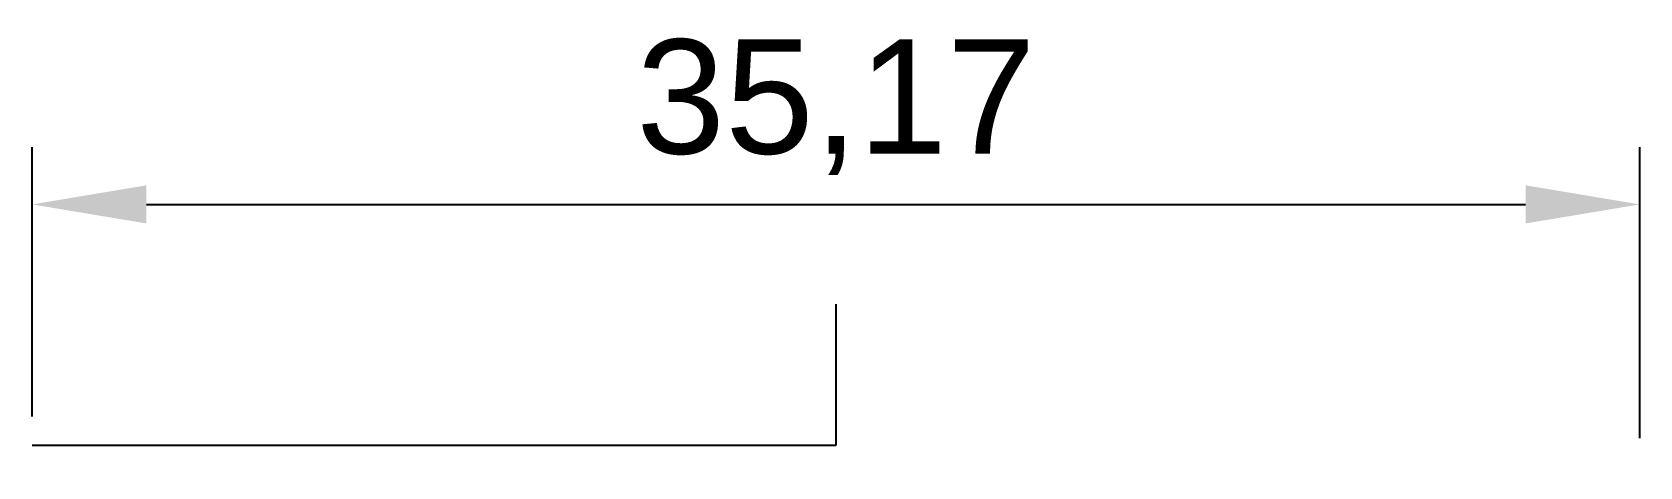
# Model space of a CAD drawing. Header units: millimetres. Extents: x -34 to 198, y -31 to 10.
# Drawn here: x -33.72 to 1.45, y 0.36 to 9.86 of the extents above.
import ezdxf

# ---------------------------------------------------------------- set-up
doc = ezdxf.new("R2010")
doc.units = ezdxf.units.MM
doc.styles.get("Standard").update_dxf_attribs({"font": 'arial.ttf'})
doc.dimstyles.new('ISO-25', dxfattribs={"dimtxt": 2.5, "dimasz": 2.5, "dimexe": 1.25, "dimexo": 0.625, "dimtad": 1, "dimtxsty": 'Standard', "dimcen": 2.5, "dimadec": 0, "dimazin": 0, "dimtfac": 1, "dimtmove": 0, "dimatfit": 3, "dimfxl": 1, "dimarcsym": 0})

# ---------------------------------------------------------------- blocks, each defined once
blk = doc.blocks.new('*D2')
at = {"color": 0, "lineweight": -2, "transparency": 16777216}
for p, q in [((-33.718, 1.454), (-33.718, 7.347)), ((1.453, 0.981), (1.453, 7.347)), ((-31.218, 6.097), (-1.047, 6.097))]:
    blk.add_line(p, q, dxfattribs=at)
at = {"color": 0, "transparency": 16777216}
for points in [[(-31.218, 6.514), (-31.218, 5.68), (-33.718, 6.097)], [(-1.047, 6.514), (-1.047, 5.68), (1.453, 6.097)]]:
    blk.add_solid(points, dxfattribs=at)
at = {"layer": 'Defpoints', "color": 0, "transparency": 16777216}
for p in [(1.453, 6.097), (-33.718, 0.829), (1.453, 0.356)]:
    blk.add_point(p, dxfattribs=at)
at = {"color": 0, "transparency": 16777216, "insert": (-16.132, 8.224), "char_height": 2.5, "attachment_point": 5}
blk.add_mtext('35,17', dxfattribs=at)

msp = doc.modelspace()

# ---------------------------------------------------------------- linework, layer by layer
for p, q in [((-16.131, 0.829, -2), (-16.131, 3.917, -2)), ((-16.131, 3.917, -2), (-16.131, 3.917, -2)), ((-16.131, 3.917, -2), (-16.131, 3.917, -2)), ((-33.718, 0.829, -2), (-16.131, 0.829, -2))]:
    msp.add_line(p, q)

# ---------------------------------------------------------------- dimensions: what is measured, and where the dimension line sits
dim = msp.add_linear_dim(base=(1.453, 6.097), p1=(-33.718, 0.829), p2=(1.453, 0.356), dimstyle='ISO-25')
dim.commit()
dim.dimension.update_dxf_attribs({"geometry": '*D2', "text_midpoint": (-16.132, 8.224)})

doc.saveas('drawing.dxf')
